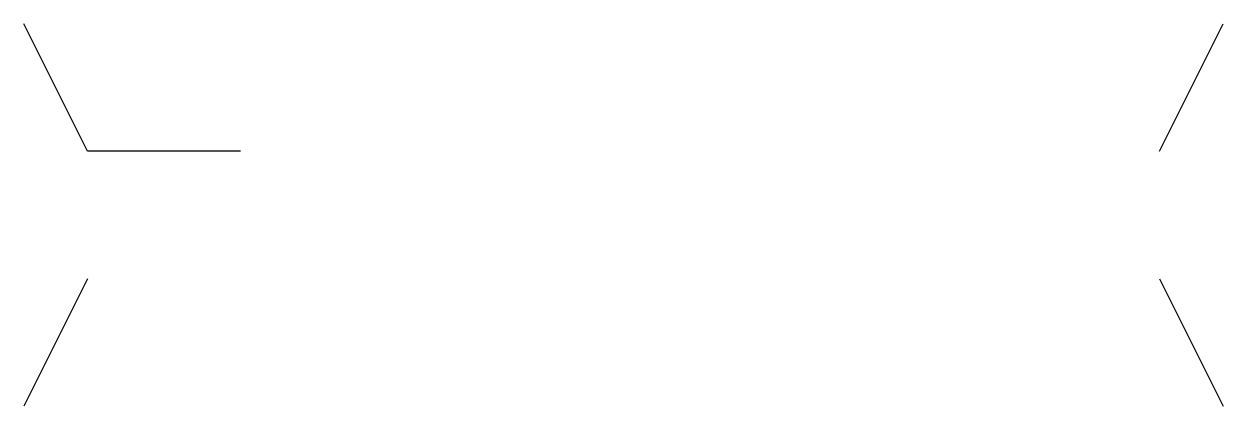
# Model space of a CAD drawing. Extents: x -1.88 to 1.89, y -0.6 to 0.6.
import ezdxf

# ---------------------------------------------------------------- set-up
doc = ezdxf.new("R2010")
doc.units = 0
doc.layers.get('0').update_dxf_attribs({"linetype": 'CONTINUOUS'})

msp = doc.modelspace()

# ---------------------------------------------------------------- linework, layer by layer
at = {"color": 0}
for p, q in [((-1.6812, 0.2), (-1.8812, 0.6)), ((1.6879, 0.2), (1.8879, 0.6)), ((-1.2009, 0.2), (-1.6812, 0.2)), ((-1.6812, -0.2), (-1.8812, -0.6)), ((1.6879, -0.2), (1.8879, -0.6))]:
    msp.add_line(p, q, dxfattribs=at)

doc.saveas('drawing.dxf')
